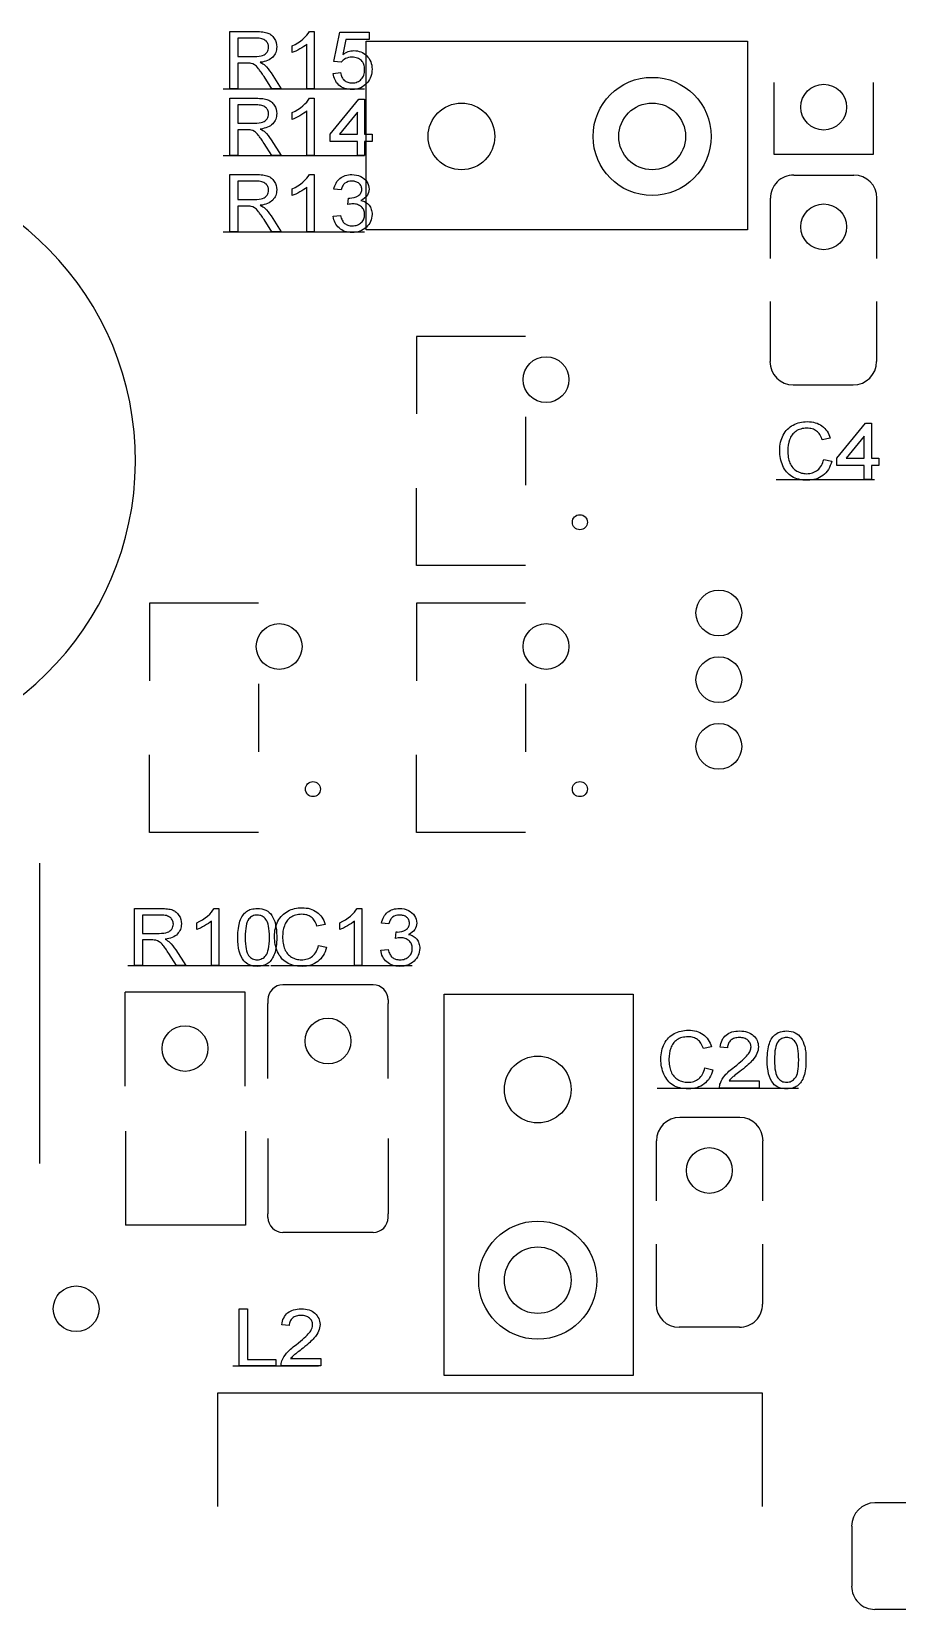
# Model space of a CAD drawing. Header units: millimetres. Extents: x -30 to 30, y -30 to 30.
# Drawn here: x -16.9 to -5.37, y -7.82 to 13.21 of the extents above; entities that cross this region are included whole.
import ezdxf

# ---------------------------------------------------------------- set-up
doc = ezdxf.new("R2010")
doc.units = ezdxf.units.MM
doc.linetypes.add('CENTERX2', pattern=[20.32, 12.7, -2.54, 2.54, -2.54])

msp = doc.modelspace()

# ---------------------------------------------------------------- linework, layer by layer
at = {"color": 7, "linetype": 'Continuous'}
for p, q in [((-12.446, 10.566), (-12.446, 13.081)), ((-12.446, 13.081), (-7.366, 13.081)), ((-7.366, 13.081), (-7.366, 10.566)), ((-7.011, 11.569), (-7.011, 12.528)), ((-5.689, 12.528), (-5.689, 11.569)), ((-5.689, 11.569), (-7.011, 11.569)), ((-6.75, 11.296), (-5.95, 11.296)), ((-7.06, 10.186), (-7.06, 10.986)), ((-5.64, 10.186), (-5.64, 10.986)), ((-7.366, 10.566), (-12.446, 10.566)), ((-7.065, 9.61), (-7.065, 8.81)), ((-5.646, 9.61), (-5.646, 8.81)), ((-10.323, 9.146), (-11.775, 9.146)), ((-11.775, 9.146), (-11.775, 8.115)), ((-6.756, 8.501), (-5.956, 8.501)), ((-10.323, 8.075), (-10.323, 7.165)), ((-11.775, 6.094), (-11.775, 7.125)), ((-10.323, 6.094), (-11.775, 6.094)), ((-13.879, 5.59), (-15.331, 5.59)), ((-15.331, 5.59), (-15.331, 4.559)), ((-10.323, 5.59), (-11.775, 5.59)), ((-11.775, 5.59), (-11.775, 4.559)), ((-13.879, 4.519), (-13.879, 3.609)), ((-10.323, 4.519), (-10.323, 3.609)), ((-15.331, 2.538), (-15.331, 3.569)), ((-11.775, 2.538), (-11.775, 3.569)), ((-13.879, 2.538), (-15.331, 2.538)), ((-10.323, 2.538), (-11.775, 2.538)), ((-16.8, 2.127), (-16.8, -1.873)), ((-12.354, 0.507), (-13.554, 0.507)), ((-14.059, 0.407), (-15.659, 0.407)), ((-15.659, -0.843), (-15.659, 0.407)), ((-14.059, -0.843), (-14.059, 0.407)), ((-13.754, 0.307), (-13.754, 0.257)), ((-13.754, -0.743), (-13.754, 0.257)), ((-12.154, 0.307), (-12.154, 0.257)), ((-12.154, -0.743), (-12.154, 0.257)), ((-11.405, -4.699), (-11.405, 0.381)), ((-11.405, 0.381), (-8.89, 0.381)), ((-8.89, 0.381), (-8.89, -4.699)), ((-15.654, -1.444), (-15.654, -2.694)), ((-14.054, -1.444), (-14.054, -2.694)), ((-7.468, -1.262), (-8.268, -1.262)), ((-13.754, -1.543), (-13.754, -2.543)), ((-12.154, -1.543), (-12.154, -2.543)), ((-8.578, -2.371), (-8.578, -1.571)), ((-7.159, -2.371), (-7.159, -1.571)), ((-14.054, -2.694), (-15.654, -2.694)), ((-13.754, -2.593), (-13.754, -2.543)), ((-12.154, -2.593), (-12.154, -2.543)), ((-12.354, -2.793), (-13.554, -2.793)), ((-8.584, -2.947), (-8.584, -3.747)), ((-7.164, -2.947), (-7.164, -3.747)), ((-7.474, -4.057), (-8.274, -4.057)), ((-8.89, -4.699), (-11.405, -4.699)), ((-14.421, -6.443), (-14.421, -4.929)), ((-14.421, -4.929), (-7.169, -4.929)), ((-7.169, -4.929), (-7.169, -6.443)), ((-4.868, -6.397), (-5.668, -6.397)), ((-5.977, -6.706), (-5.977, -7.506)), ((-4.868, -7.816), (-5.668, -7.816))]:
    msp.add_line(p, q, dxfattribs=at)
at = {"color": 7, "linetype": 'CENTERX2'}
for p, q in [((-14.351, 12.446), (-12.47, 12.446)), ((-14.351, 11.557), (-12.47, 11.557)), ((-14.351, 10.541), (-12.47, 10.541)), ((-6.985, 7.239), (-5.675, 7.239)), ((-15.621, 0.762), (-13.74, 0.762)), ((-13.716, 0.762), (-11.835, 0.762)), ((-8.569, -0.87), (-6.688, -0.87)), ((-14.224, -4.572), (-13.081, -4.572))]:
    msp.add_line(p, q, dxfattribs=at)
at = {"color": 7, "linetype": 'Continuous', "flags": 128}
for points in [[(-14.263, 12.446), (-14.263, 13.208), (-14.263, 13.208), (-13.914, 13.208), (-13.914, 13.208), (-13.889, 13.208), (-13.865, 13.207), (-13.843, 13.205), (-13.823, 13.203), (-13.804, 13.2), (-13.787, 13.197), (-13.771, 13.192), (-13.756, 13.188), (-13.743, 13.182), (-13.731, 13.176), (-13.719, 13.168), (-13.708, 13.16), (-13.697, 13.15), (-13.688, 13.14), (-13.679, 13.128), (-13.67, 13.116), (-13.656, 13.09), (-13.646, 13.062), (-13.64, 13.033), (-13.638, 13.003), (-13.638, 13.003), (-13.639, 12.983), (-13.641, 12.964), (-13.645, 12.946), (-13.651, 12.929), (-13.659, 12.912), (-13.668, 12.897), (-13.679, 12.882), (-13.691, 12.868), (-13.705, 12.854), (-13.722, 12.843), (-13.74, 12.832), (-13.759, 12.823), (-13.781, 12.814), (-13.804, 12.808), (-13.829, 12.802), (-13.856, 12.798), (-13.856, 12.798), (-13.838, 12.788), (-13.821, 12.778), (-13.807, 12.768), (-13.796, 12.759), (-13.796, 12.759), (-13.774, 12.737), (-13.752, 12.712), (-13.732, 12.685), (-13.711, 12.656), (-13.711, 12.656), (-13.578, 12.446), (-13.578, 12.446), (-13.703, 12.446), (-13.703, 12.446), (-13.806, 12.607), (-13.806, 12.607), (-13.817, 12.624), (-13.828, 12.64), (-13.838, 12.655), (-13.847, 12.668), (-13.856, 12.681), (-13.865, 12.693), (-13.873, 12.704), (-13.88, 12.713), (-13.895, 12.73), (-13.908, 12.745), (-13.921, 12.756), (-13.932, 12.765), (-13.956, 12.777), (-13.979, 12.784), (-13.979, 12.784), (-13.99, 12.786), (-14.002, 12.787), (-14.018, 12.788), (-14.037, 12.788), (-14.037, 12.788), (-14.156, 12.788), (-14.156, 12.788), (-14.156, 12.446), (-14.156, 12.446), (-14.263, 12.446)], [(-14.156, 12.876), (-13.935, 12.876), (-13.935, 12.876), (-13.902, 12.877), (-13.872, 12.879), (-13.847, 12.884), (-13.825, 12.89), (-13.807, 12.898), (-13.791, 12.908), (-13.777, 12.92), (-13.766, 12.934), (-13.757, 12.95), (-13.75, 12.966), (-13.747, 12.983), (-13.745, 13), (-13.745, 13), (-13.746, 13.013), (-13.748, 13.025), (-13.751, 13.037), (-13.755, 13.048), (-13.761, 13.058), (-13.768, 13.068), (-13.776, 13.078), (-13.785, 13.086), (-13.796, 13.094), (-13.808, 13.101), (-13.821, 13.107), (-13.836, 13.112), (-13.852, 13.115), (-13.87, 13.118), (-13.889, 13.12), (-13.91, 13.12), (-13.91, 13.12), (-14.156, 13.12), (-14.156, 13.12), (-14.156, 12.876)], [(-13.14, 12.446), (-13.237, 12.446), (-13.237, 12.446), (-13.237, 13.04), (-13.237, 13.04), (-13.256, 13.024), (-13.278, 13.008), (-13.302, 12.992), (-13.33, 12.976), (-13.358, 12.961), (-13.384, 12.947), (-13.409, 12.936), (-13.433, 12.927), (-13.433, 12.927), (-13.433, 13.017), (-13.433, 13.017), (-13.393, 13.037), (-13.356, 13.058), (-13.321, 13.081), (-13.289, 13.107), (-13.261, 13.133), (-13.237, 13.158), (-13.217, 13.183), (-13.203, 13.208), (-13.203, 13.208), (-13.14, 13.208), (-13.14, 13.208), (-13.14, 12.446)], [(-12.886, 12.651), (-12.788, 12.661), (-12.788, 12.661), (-12.785, 12.644), (-12.78, 12.629), (-12.775, 12.615), (-12.769, 12.601), (-12.763, 12.589), (-12.755, 12.578), (-12.747, 12.568), (-12.737, 12.558), (-12.727, 12.55), (-12.716, 12.544), (-12.704, 12.538), (-12.692, 12.533), (-12.679, 12.529), (-12.665, 12.526), (-12.65, 12.525), (-12.634, 12.524), (-12.634, 12.524), (-12.615, 12.525), (-12.597, 12.527), (-12.58, 12.531), (-12.564, 12.536), (-12.549, 12.543), (-12.536, 12.551), (-12.523, 12.561), (-12.511, 12.573), (-12.5, 12.585), (-12.491, 12.599), (-12.483, 12.614), (-12.477, 12.629), (-12.472, 12.646), (-12.468, 12.663), (-12.466, 12.682), (-12.466, 12.702), (-12.466, 12.702), (-12.466, 12.72), (-12.468, 12.738), (-12.472, 12.754), (-12.476, 12.77), (-12.482, 12.784), (-12.49, 12.798), (-12.499, 12.81), (-12.509, 12.822), (-12.52, 12.832), (-12.533, 12.841), (-12.546, 12.849), (-12.561, 12.855), (-12.578, 12.86), (-12.595, 12.863), (-12.614, 12.865), (-12.634, 12.866), (-12.634, 12.866), (-12.659, 12.865), (-12.682, 12.861), (-12.703, 12.855), (-12.721, 12.847), (-12.738, 12.837), (-12.753, 12.825), (-12.767, 12.812), (-12.778, 12.798), (-12.778, 12.798), (-12.876, 12.807), (-12.876, 12.807), (-12.798, 13.198), (-12.798, 13.198), (-12.407, 13.198), (-12.407, 13.198), (-12.407, 13.101), (-12.407, 13.101), (-12.718, 13.101), (-12.718, 13.101), (-12.758, 12.903), (-12.758, 12.903), (-12.74, 12.915), (-12.722, 12.925), (-12.704, 12.934), (-12.686, 12.941), (-12.667, 12.947), (-12.649, 12.951), (-12.63, 12.953), (-12.61, 12.954), (-12.61, 12.954), (-12.585, 12.953), (-12.561, 12.95), (-12.538, 12.944), (-12.516, 12.937), (-12.495, 12.927), (-12.475, 12.915), (-12.456, 12.901), (-12.438, 12.885), (-12.422, 12.867), (-12.407, 12.848), (-12.395, 12.828), (-12.385, 12.806), (-12.378, 12.783), (-12.372, 12.759), (-12.369, 12.734), (-12.368, 12.707), (-12.368, 12.707), (-12.369, 12.682), (-12.372, 12.657), (-12.377, 12.634), (-12.383, 12.611), (-12.392, 12.589), (-12.403, 12.568), (-12.415, 12.548), (-12.43, 12.529), (-12.43, 12.529), (-12.449, 12.507), (-12.471, 12.488), (-12.494, 12.472), (-12.519, 12.459), (-12.545, 12.449), (-12.573, 12.442), (-12.603, 12.438), (-12.635, 12.436), (-12.635, 12.436), (-12.661, 12.437), (-12.685, 12.44), (-12.709, 12.444), (-12.731, 12.451), (-12.753, 12.459), (-12.773, 12.469), (-12.791, 12.481), (-12.809, 12.495), (-12.825, 12.51), (-12.839, 12.527), (-12.851, 12.545), (-12.861, 12.564), (-12.87, 12.584), (-12.877, 12.605), (-12.882, 12.627), (-12.886, 12.651)], [(-14.263, 11.557), (-14.263, 12.319), (-14.263, 12.319), (-13.914, 12.319), (-13.914, 12.319), (-13.889, 12.319), (-13.865, 12.318), (-13.843, 12.316), (-13.823, 12.314), (-13.804, 12.311), (-13.787, 12.308), (-13.771, 12.303), (-13.756, 12.299), (-13.743, 12.293), (-13.731, 12.287), (-13.719, 12.279), (-13.708, 12.271), (-13.697, 12.261), (-13.688, 12.251), (-13.679, 12.239), (-13.67, 12.227), (-13.656, 12.201), (-13.646, 12.173), (-13.64, 12.144), (-13.638, 12.114), (-13.638, 12.114), (-13.639, 12.094), (-13.641, 12.075), (-13.645, 12.057), (-13.651, 12.04), (-13.659, 12.023), (-13.668, 12.008), (-13.679, 11.993), (-13.691, 11.979), (-13.705, 11.965), (-13.722, 11.954), (-13.74, 11.943), (-13.759, 11.934), (-13.781, 11.925), (-13.804, 11.919), (-13.829, 11.913), (-13.856, 11.909), (-13.856, 11.909), (-13.838, 11.899), (-13.821, 11.889), (-13.807, 11.879), (-13.796, 11.87), (-13.796, 11.87), (-13.774, 11.848), (-13.752, 11.823), (-13.732, 11.796), (-13.711, 11.767), (-13.711, 11.767), (-13.578, 11.557), (-13.578, 11.557), (-13.703, 11.557), (-13.703, 11.557), (-13.806, 11.718), (-13.806, 11.718), (-13.817, 11.735), (-13.828, 11.751), (-13.838, 11.766), (-13.847, 11.779), (-13.856, 11.792), (-13.865, 11.804), (-13.873, 11.815), (-13.88, 11.824), (-13.895, 11.841), (-13.908, 11.856), (-13.921, 11.867), (-13.932, 11.876), (-13.956, 11.888), (-13.979, 11.895), (-13.979, 11.895), (-13.99, 11.897), (-14.002, 11.898), (-14.018, 11.899), (-14.037, 11.899), (-14.037, 11.899), (-14.156, 11.899), (-14.156, 11.899), (-14.156, 11.557), (-14.156, 11.557), (-14.263, 11.557)], [(-14.156, 11.987), (-13.935, 11.987), (-13.935, 11.987), (-13.902, 11.988), (-13.872, 11.99), (-13.847, 11.995), (-13.825, 12.001), (-13.807, 12.009), (-13.791, 12.019), (-13.777, 12.031), (-13.766, 12.045), (-13.757, 12.061), (-13.75, 12.077), (-13.747, 12.094), (-13.745, 12.111), (-13.745, 12.111), (-13.746, 12.124), (-13.748, 12.136), (-13.751, 12.148), (-13.755, 12.159), (-13.761, 12.169), (-13.768, 12.179), (-13.776, 12.189), (-13.785, 12.197), (-13.796, 12.205), (-13.808, 12.212), (-13.821, 12.218), (-13.836, 12.223), (-13.852, 12.226), (-13.87, 12.229), (-13.889, 12.231), (-13.91, 12.231), (-13.91, 12.231), (-14.156, 12.231), (-14.156, 12.231), (-14.156, 11.987)], [(-13.14, 11.557), (-13.237, 11.557), (-13.237, 11.557), (-13.237, 12.151), (-13.237, 12.151), (-13.256, 12.135), (-13.278, 12.119), (-13.302, 12.103), (-13.33, 12.087), (-13.358, 12.072), (-13.384, 12.058), (-13.409, 12.047), (-13.433, 12.038), (-13.433, 12.038), (-13.433, 12.128), (-13.433, 12.128), (-13.393, 12.148), (-13.356, 12.169), (-13.321, 12.192), (-13.289, 12.218), (-13.261, 12.244), (-13.237, 12.269), (-13.217, 12.294), (-13.203, 12.319), (-13.203, 12.319), (-13.14, 12.319), (-13.14, 12.319), (-13.14, 11.557)], [(-12.563, 11.557), (-12.563, 11.743), (-12.563, 11.743), (-12.925, 11.743), (-12.925, 11.743), (-12.925, 11.84), (-12.925, 11.84), (-12.544, 12.309), (-12.544, 12.309), (-12.466, 12.309), (-12.466, 12.309), (-12.466, 11.84), (-12.466, 11.84), (-12.368, 11.84), (-12.368, 11.84), (-12.368, 11.743), (-12.368, 11.743), (-12.466, 11.743), (-12.466, 11.743), (-12.466, 11.557), (-12.466, 11.557), (-12.563, 11.557)], [(-12.563, 11.84), (-12.563, 12.133), (-12.563, 12.133), (-12.801, 11.84), (-12.801, 11.84), (-12.563, 11.84)], [(-14.263, 10.541), (-14.263, 11.303), (-14.263, 11.303), (-13.914, 11.303), (-13.914, 11.303), (-13.889, 11.303), (-13.865, 11.302), (-13.843, 11.3), (-13.823, 11.298), (-13.804, 11.295), (-13.787, 11.292), (-13.771, 11.287), (-13.756, 11.283), (-13.743, 11.277), (-13.731, 11.271), (-13.719, 11.263), (-13.708, 11.255), (-13.697, 11.245), (-13.688, 11.235), (-13.679, 11.223), (-13.67, 11.211), (-13.656, 11.185), (-13.646, 11.157), (-13.64, 11.128), (-13.638, 11.098), (-13.638, 11.098), (-13.639, 11.078), (-13.641, 11.059), (-13.645, 11.041), (-13.651, 11.024), (-13.659, 11.007), (-13.668, 10.992), (-13.679, 10.977), (-13.691, 10.963), (-13.705, 10.949), (-13.722, 10.938), (-13.74, 10.927), (-13.759, 10.918), (-13.781, 10.909), (-13.804, 10.903), (-13.829, 10.897), (-13.856, 10.893), (-13.856, 10.893), (-13.838, 10.883), (-13.821, 10.873), (-13.807, 10.863), (-13.796, 10.854), (-13.796, 10.854), (-13.774, 10.832), (-13.752, 10.807), (-13.732, 10.78), (-13.711, 10.751), (-13.711, 10.751), (-13.578, 10.541), (-13.578, 10.541), (-13.703, 10.541), (-13.703, 10.541), (-13.806, 10.702), (-13.806, 10.702), (-13.817, 10.719), (-13.828, 10.735), (-13.838, 10.75), (-13.847, 10.763), (-13.856, 10.776), (-13.865, 10.788), (-13.873, 10.799), (-13.88, 10.808), (-13.895, 10.825), (-13.908, 10.84), (-13.921, 10.851), (-13.932, 10.86), (-13.956, 10.872), (-13.979, 10.879), (-13.979, 10.879), (-13.99, 10.881), (-14.002, 10.882), (-14.018, 10.883), (-14.037, 10.883), (-14.037, 10.883), (-14.156, 10.883), (-14.156, 10.883), (-14.156, 10.541), (-14.156, 10.541), (-14.263, 10.541)], [(-14.156, 10.971), (-13.935, 10.971), (-13.935, 10.971), (-13.902, 10.972), (-13.872, 10.974), (-13.847, 10.979), (-13.825, 10.985), (-13.807, 10.993), (-13.791, 11.003), (-13.777, 11.015), (-13.766, 11.029), (-13.757, 11.045), (-13.75, 11.061), (-13.747, 11.078), (-13.745, 11.095), (-13.745, 11.095), (-13.746, 11.108), (-13.748, 11.12), (-13.751, 11.132), (-13.755, 11.143), (-13.761, 11.153), (-13.768, 11.163), (-13.776, 11.173), (-13.785, 11.181), (-13.796, 11.189), (-13.808, 11.196), (-13.821, 11.202), (-13.836, 11.207), (-13.852, 11.21), (-13.87, 11.213), (-13.889, 11.215), (-13.91, 11.215), (-13.91, 11.215), (-14.156, 11.215), (-14.156, 11.215), (-14.156, 10.971)], [(-13.14, 10.541), (-13.237, 10.541), (-13.237, 10.541), (-13.237, 11.135), (-13.237, 11.135), (-13.256, 11.119), (-13.278, 11.103), (-13.302, 11.087), (-13.33, 11.071), (-13.358, 11.056), (-13.384, 11.042), (-13.409, 11.031), (-13.433, 11.022), (-13.433, 11.022), (-13.433, 11.112), (-13.433, 11.112), (-13.393, 11.132), (-13.356, 11.153), (-13.321, 11.176), (-13.289, 11.202), (-13.261, 11.228), (-13.237, 11.253), (-13.217, 11.278), (-13.203, 11.303), (-13.203, 11.303), (-13.14, 11.303), (-13.14, 11.303), (-13.14, 10.541)], [(-12.886, 10.746), (-12.788, 10.756), (-12.788, 10.756), (-12.783, 10.738), (-12.778, 10.722), (-12.772, 10.707), (-12.766, 10.693), (-12.758, 10.681), (-12.751, 10.67), (-12.742, 10.66), (-12.733, 10.651), (-12.723, 10.644), (-12.712, 10.637), (-12.7, 10.632), (-12.688, 10.627), (-12.675, 10.624), (-12.661, 10.621), (-12.646, 10.62), (-12.631, 10.619), (-12.631, 10.619), (-12.613, 10.62), (-12.595, 10.622), (-12.579, 10.625), (-12.564, 10.63), (-12.549, 10.636), (-12.536, 10.644), (-12.523, 10.653), (-12.511, 10.663), (-12.5, 10.674), (-12.491, 10.686), (-12.483, 10.699), (-12.477, 10.712), (-12.472, 10.726), (-12.468, 10.74), (-12.466, 10.755), (-12.466, 10.771), (-12.466, 10.771), (-12.466, 10.786), (-12.468, 10.8), (-12.472, 10.814), (-12.477, 10.827), (-12.483, 10.84), (-12.491, 10.851), (-12.5, 10.862), (-12.51, 10.873), (-12.521, 10.882), (-12.534, 10.89), (-12.547, 10.897), (-12.56, 10.903), (-12.575, 10.907), (-12.59, 10.91), (-12.606, 10.912), (-12.623, 10.913), (-12.623, 10.913), (-12.637, 10.912), (-12.654, 10.91), (-12.672, 10.907), (-12.692, 10.902), (-12.692, 10.902), (-12.681, 10.99), (-12.681, 10.99), (-12.672, 10.99), (-12.665, 10.989), (-12.665, 10.989), (-12.635, 10.991), (-12.607, 10.996), (-12.58, 11.005), (-12.554, 11.018), (-12.542, 11.026), (-12.532, 11.034), (-12.524, 11.044), (-12.517, 11.054), (-12.512, 11.066), (-12.508, 11.078), (-12.505, 11.092), (-12.505, 11.106), (-12.505, 11.106), (-12.505, 11.118), (-12.507, 11.129), (-12.51, 11.139), (-12.514, 11.149), (-12.519, 11.159), (-12.525, 11.168), (-12.532, 11.176), (-12.541, 11.184), (-12.55, 11.191), (-12.56, 11.198), (-12.571, 11.203), (-12.582, 11.207), (-12.595, 11.211), (-12.607, 11.213), (-12.621, 11.215), (-12.635, 11.215), (-12.635, 11.215), (-12.662, 11.213), (-12.687, 11.208), (-12.709, 11.199), (-12.729, 11.186), (-12.738, 11.178), (-12.747, 11.169), (-12.754, 11.16), (-12.761, 11.149), (-12.766, 11.138), (-12.771, 11.125), (-12.775, 11.112), (-12.778, 11.098), (-12.778, 11.098), (-12.876, 11.108), (-12.876, 11.108), (-12.871, 11.13), (-12.864, 11.152), (-12.856, 11.172), (-12.847, 11.19), (-12.836, 11.208), (-12.824, 11.224), (-12.81, 11.238), (-12.795, 11.252), (-12.779, 11.264), (-12.762, 11.274), (-12.743, 11.283), (-12.724, 11.29), (-12.704, 11.296), (-12.683, 11.3), (-12.661, 11.302), (-12.638, 11.303), (-12.638, 11.303), (-12.606, 11.301), (-12.576, 11.296), (-12.547, 11.288), (-12.519, 11.277), (-12.493, 11.263), (-12.471, 11.246), (-12.452, 11.227), (-12.436, 11.205), (-12.423, 11.182), (-12.414, 11.159), (-12.409, 11.134), (-12.407, 11.109), (-12.407, 11.109), (-12.409, 11.086), (-12.414, 11.063), (-12.422, 11.042), (-12.434, 11.021), (-12.45, 11.002), (-12.468, 10.986), (-12.49, 10.971), (-12.516, 10.958), (-12.516, 10.958), (-12.499, 10.954), (-12.483, 10.948), (-12.468, 10.942), (-12.453, 10.934), (-12.44, 10.926), (-12.428, 10.916), (-12.417, 10.905), (-12.407, 10.893), (-12.398, 10.881), (-12.39, 10.867), (-12.383, 10.853), (-12.378, 10.838), (-12.373, 10.822), (-12.37, 10.806), (-12.368, 10.788), (-12.368, 10.77), (-12.368, 10.77), (-12.369, 10.746), (-12.373, 10.722), (-12.379, 10.7), (-12.387, 10.678), (-12.397, 10.657), (-12.41, 10.637), (-12.426, 10.619), (-12.443, 10.601), (-12.463, 10.585), (-12.484, 10.57), (-12.506, 10.558), (-12.529, 10.549), (-12.553, 10.541), (-12.579, 10.536), (-12.606, 10.532), (-12.634, 10.531), (-12.634, 10.531), (-12.66, 10.532), (-12.684, 10.535), (-12.707, 10.54), (-12.729, 10.546), (-12.751, 10.555), (-12.771, 10.565), (-12.789, 10.577), (-12.807, 10.591), (-12.823, 10.607), (-12.838, 10.623), (-12.85, 10.641), (-12.861, 10.66), (-12.87, 10.68), (-12.877, 10.701), (-12.882, 10.723), (-12.886, 10.746)], [(-6.35, 7.508), (-6.243, 7.483), (-6.243, 7.483), (-6.252, 7.453), (-6.262, 7.425), (-6.274, 7.398), (-6.288, 7.374), (-6.304, 7.351), (-6.321, 7.33), (-6.34, 7.311), (-6.36, 7.294), (-6.382, 7.279), (-6.405, 7.266), (-6.429, 7.255), (-6.454, 7.245), (-6.481, 7.238), (-6.508, 7.233), (-6.537, 7.23), (-6.567, 7.229), (-6.567, 7.229), (-6.598, 7.23), (-6.628, 7.232), (-6.656, 7.236), (-6.682, 7.242), (-6.707, 7.249), (-6.731, 7.257), (-6.753, 7.267), (-6.774, 7.279), (-6.793, 7.292), (-6.811, 7.307), (-6.828, 7.323), (-6.844, 7.34), (-6.858, 7.359), (-6.872, 7.379), (-6.884, 7.4), (-6.895, 7.423), (-6.905, 7.447), (-6.913, 7.471), (-6.92, 7.496), (-6.926, 7.521), (-6.93, 7.546), (-6.934, 7.572), (-6.936, 7.599), (-6.936, 7.626), (-6.936, 7.626), (-6.935, 7.655), (-6.933, 7.683), (-6.93, 7.71), (-6.925, 7.736), (-6.918, 7.762), (-6.91, 7.786), (-6.901, 7.809), (-6.89, 7.832), (-6.878, 7.853), (-6.864, 7.873), (-6.849, 7.892), (-6.834, 7.909), (-6.816, 7.925), (-6.798, 7.94), (-6.778, 7.953), (-6.758, 7.965), (-6.736, 7.976), (-6.714, 7.985), (-6.691, 7.993), (-6.668, 7.999), (-6.644, 8.004), (-6.62, 8.008), (-6.595, 8.01), (-6.569, 8.011), (-6.569, 8.011), (-6.541, 8.01), (-6.513, 8.007), (-6.487, 8.003), (-6.462, 7.996), (-6.438, 7.988), (-6.415, 7.978), (-6.393, 7.966), (-6.373, 7.953), (-6.354, 7.937), (-6.336, 7.921), (-6.32, 7.903), (-6.305, 7.883), (-6.292, 7.862), (-6.281, 7.839), (-6.271, 7.815), (-6.262, 7.789), (-6.262, 7.789), (-6.37, 7.766), (-6.37, 7.766), (-6.377, 7.786), (-6.384, 7.804), (-6.393, 7.821), (-6.402, 7.837), (-6.412, 7.851), (-6.423, 7.864), (-6.434, 7.875), (-6.447, 7.885), (-6.46, 7.894), (-6.474, 7.902), (-6.488, 7.908), (-6.504, 7.914), (-6.52, 7.918), (-6.537, 7.921), (-6.555, 7.922), (-6.574, 7.923), (-6.574, 7.923), (-6.596, 7.922), (-6.616, 7.92), (-6.636, 7.917), (-6.655, 7.912), (-6.673, 7.907), (-6.69, 7.9), (-6.706, 7.891), (-6.722, 7.881), (-6.736, 7.871), (-6.749, 7.859), (-6.761, 7.846), (-6.772, 7.833), (-6.782, 7.819), (-6.791, 7.803), (-6.798, 7.787), (-6.805, 7.77), (-6.815, 7.735), (-6.823, 7.699), (-6.827, 7.663), (-6.829, 7.626), (-6.829, 7.626), (-6.828, 7.603), (-6.827, 7.58), (-6.825, 7.558), (-6.822, 7.537), (-6.817, 7.516), (-6.813, 7.496), (-6.807, 7.477), (-6.8, 7.459), (-6.792, 7.442), (-6.783, 7.426), (-6.774, 7.411), (-6.763, 7.397), (-6.751, 7.384), (-6.738, 7.372), (-6.725, 7.362), (-6.71, 7.352), (-6.694, 7.344), (-6.679, 7.337), (-6.663, 7.331), (-6.646, 7.326), (-6.63, 7.322), (-6.613, 7.319), (-6.595, 7.318), (-6.578, 7.317), (-6.578, 7.317), (-6.557, 7.318), (-6.536, 7.32), (-6.517, 7.324), (-6.498, 7.329), (-6.48, 7.336), (-6.463, 7.344), (-6.447, 7.354), (-6.431, 7.365), (-6.417, 7.378), (-6.404, 7.392), (-6.392, 7.408), (-6.381, 7.425), (-6.371, 7.444), (-6.363, 7.464), (-6.356, 7.485), (-6.35, 7.508)], [(-5.813, 7.239), (-5.813, 7.425), (-5.813, 7.425), (-6.174, 7.425), (-6.174, 7.425), (-6.174, 7.522), (-6.174, 7.522), (-5.793, 7.991), (-5.793, 7.991), (-5.715, 7.991), (-5.715, 7.991), (-5.715, 7.522), (-5.715, 7.522), (-5.617, 7.522), (-5.617, 7.522), (-5.617, 7.425), (-5.617, 7.425), (-5.715, 7.425), (-5.715, 7.425), (-5.715, 7.239), (-5.715, 7.239), (-5.813, 7.239)], [(-5.813, 7.522), (-5.813, 7.815), (-5.813, 7.815), (-6.05, 7.522), (-6.05, 7.522), (-5.813, 7.522)], [(-15.533, 0.762), (-15.533, 1.524), (-15.533, 1.524), (-15.184, 1.524), (-15.184, 1.524), (-15.159, 1.524), (-15.135, 1.523), (-15.113, 1.521), (-15.093, 1.519), (-15.074, 1.516), (-15.057, 1.513), (-15.041, 1.508), (-15.026, 1.504), (-15.013, 1.498), (-15.001, 1.492), (-14.989, 1.484), (-14.978, 1.476), (-14.967, 1.466), (-14.958, 1.456), (-14.949, 1.444), (-14.94, 1.432), (-14.926, 1.406), (-14.916, 1.378), (-14.91, 1.349), (-14.908, 1.319), (-14.908, 1.319), (-14.909, 1.299), (-14.911, 1.28), (-14.915, 1.262), (-14.921, 1.245), (-14.929, 1.228), (-14.938, 1.213), (-14.949, 1.198), (-14.961, 1.184), (-14.975, 1.17), (-14.992, 1.159), (-15.01, 1.148), (-15.029, 1.139), (-15.051, 1.13), (-15.074, 1.124), (-15.099, 1.118), (-15.126, 1.114), (-15.126, 1.114), (-15.108, 1.104), (-15.091, 1.094), (-15.077, 1.084), (-15.066, 1.075), (-15.066, 1.075), (-15.044, 1.053), (-15.022, 1.028), (-15.002, 1.001), (-14.981, 0.972), (-14.981, 0.972), (-14.848, 0.762), (-14.848, 0.762), (-14.973, 0.762), (-14.973, 0.762), (-15.076, 0.923), (-15.076, 0.923), (-15.087, 0.94), (-15.098, 0.956), (-15.108, 0.971), (-15.117, 0.984), (-15.126, 0.997), (-15.135, 1.009), (-15.143, 1.02), (-15.15, 1.029), (-15.165, 1.046), (-15.178, 1.061), (-15.191, 1.072), (-15.202, 1.081), (-15.226, 1.093), (-15.249, 1.1), (-15.249, 1.1), (-15.26, 1.102), (-15.272, 1.103), (-15.288, 1.104), (-15.307, 1.104), (-15.307, 1.104), (-15.426, 1.104), (-15.426, 1.104), (-15.426, 0.762), (-15.426, 0.762), (-15.533, 0.762)], [(-14.41, 0.762), (-14.507, 0.762), (-14.507, 0.762), (-14.507, 1.356), (-14.507, 1.356), (-14.526, 1.34), (-14.548, 1.324), (-14.572, 1.308), (-14.6, 1.292), (-14.628, 1.277), (-14.654, 1.263), (-14.679, 1.252), (-14.703, 1.243), (-14.703, 1.243), (-14.703, 1.333), (-14.703, 1.333), (-14.663, 1.353), (-14.626, 1.374), (-14.591, 1.397), (-14.559, 1.423), (-14.531, 1.449), (-14.507, 1.474), (-14.487, 1.499), (-14.473, 1.524), (-14.473, 1.524), (-14.41, 1.524), (-14.41, 1.524), (-14.41, 0.762)], [(-14.156, 1.138), (-14.155, 1.17), (-14.154, 1.202), (-14.151, 1.231), (-14.148, 1.259), (-14.144, 1.286), (-14.139, 1.311), (-14.133, 1.334), (-14.127, 1.356), (-14.119, 1.376), (-14.11, 1.395), (-14.101, 1.413), (-14.091, 1.43), (-14.079, 1.445), (-14.067, 1.459), (-14.054, 1.471), (-14.041, 1.482), (-14.026, 1.492), (-14.01, 1.5), (-13.994, 1.508), (-13.976, 1.513), (-13.958, 1.518), (-13.938, 1.521), (-13.918, 1.523), (-13.897, 1.524), (-13.897, 1.524), (-13.866, 1.522), (-13.836, 1.518), (-13.808, 1.51), (-13.782, 1.5), (-13.758, 1.486), (-13.737, 1.47), (-13.718, 1.451), (-13.703, 1.429), (-13.689, 1.405), (-13.676, 1.378), (-13.665, 1.348), (-13.656, 1.317), (-13.652, 1.299), (-13.648, 1.281), (-13.645, 1.26), (-13.642, 1.239), (-13.64, 1.216), (-13.639, 1.191), (-13.638, 1.165), (-13.638, 1.138), (-13.638, 1.138), (-13.638, 1.105), (-13.64, 1.074), (-13.642, 1.045), (-13.645, 1.017), (-13.649, 0.991), (-13.654, 0.966), (-13.66, 0.943), (-13.667, 0.921), (-13.674, 0.9), (-13.683, 0.881), (-13.692, 0.864), (-13.702, 0.847), (-13.714, 0.832), (-13.726, 0.818), (-13.739, 0.806), (-13.752, 0.794), (-13.767, 0.784), (-13.783, 0.776), (-13.799, 0.769), (-13.817, 0.763), (-13.836, 0.758), (-13.855, 0.755), (-13.875, 0.753), (-13.897, 0.752), (-13.897, 0.752), (-13.925, 0.753), (-13.951, 0.757), (-13.976, 0.763), (-13.999, 0.771), (-14.021, 0.781), (-14.041, 0.794), (-14.06, 0.808), (-14.077, 0.826), (-14.077, 0.826), (-14.095, 0.852), (-14.112, 0.882), (-14.125, 0.916), (-14.136, 0.953), (-14.145, 0.994), (-14.151, 1.038), (-14.154, 1.086), (-14.156, 1.138)], [(-13.081, 1.031), (-12.974, 1.006), (-12.974, 1.006), (-12.983, 0.976), (-12.993, 0.948), (-13.005, 0.921), (-13.019, 0.897), (-13.035, 0.874), (-13.052, 0.853), (-13.071, 0.834), (-13.091, 0.817), (-13.113, 0.802), (-13.136, 0.789), (-13.16, 0.778), (-13.185, 0.768), (-13.212, 0.761), (-13.239, 0.756), (-13.268, 0.753), (-13.298, 0.752), (-13.298, 0.752), (-13.329, 0.753), (-13.359, 0.755), (-13.387, 0.759), (-13.413, 0.765), (-13.438, 0.772), (-13.462, 0.78), (-13.484, 0.79), (-13.505, 0.802), (-13.524, 0.815), (-13.542, 0.83), (-13.559, 0.846), (-13.575, 0.863), (-13.589, 0.882), (-13.603, 0.902), (-13.615, 0.923), (-13.626, 0.946), (-13.636, 0.97), (-13.644, 0.994), (-13.651, 1.019), (-13.657, 1.044), (-13.661, 1.069), (-13.665, 1.095), (-13.667, 1.122), (-13.667, 1.149), (-13.667, 1.149), (-13.666, 1.178), (-13.664, 1.206), (-13.661, 1.233), (-13.656, 1.259), (-13.649, 1.285), (-13.641, 1.309), (-13.632, 1.332), (-13.621, 1.355), (-13.609, 1.376), (-13.595, 1.396), (-13.58, 1.415), (-13.565, 1.432), (-13.547, 1.448), (-13.529, 1.463), (-13.509, 1.476), (-13.489, 1.488), (-13.467, 1.499), (-13.445, 1.508), (-13.422, 1.516), (-13.399, 1.522), (-13.375, 1.527), (-13.351, 1.531), (-13.326, 1.533), (-13.3, 1.534), (-13.3, 1.534), (-13.272, 1.533), (-13.244, 1.53), (-13.218, 1.526), (-13.193, 1.519), (-13.169, 1.511), (-13.146, 1.501), (-13.124, 1.489), (-13.104, 1.476), (-13.085, 1.46), (-13.067, 1.444), (-13.051, 1.426), (-13.036, 1.406), (-13.023, 1.385), (-13.012, 1.362), (-13.002, 1.338), (-12.993, 1.312), (-12.993, 1.312), (-13.101, 1.289), (-13.101, 1.289), (-13.108, 1.309), (-13.115, 1.327), (-13.124, 1.344), (-13.133, 1.36), (-13.143, 1.374), (-13.154, 1.387), (-13.165, 1.398), (-13.178, 1.408), (-13.191, 1.417), (-13.205, 1.425), (-13.219, 1.431), (-13.235, 1.437), (-13.251, 1.441), (-13.268, 1.444), (-13.286, 1.445), (-13.305, 1.446), (-13.305, 1.446), (-13.327, 1.445), (-13.347, 1.443), (-13.367, 1.44), (-13.386, 1.435), (-13.404, 1.43), (-13.421, 1.423), (-13.437, 1.414), (-13.453, 1.404), (-13.467, 1.394), (-13.48, 1.382), (-13.492, 1.369), (-13.503, 1.356), (-13.513, 1.342), (-13.522, 1.326), (-13.529, 1.31), (-13.536, 1.293), (-13.546, 1.258), (-13.554, 1.222), (-13.558, 1.186), (-13.56, 1.149), (-13.56, 1.149), (-13.559, 1.126), (-13.558, 1.103), (-13.556, 1.081), (-13.553, 1.06), (-13.548, 1.039), (-13.544, 1.019), (-13.538, 1), (-13.531, 0.982), (-13.523, 0.965), (-13.514, 0.949), (-13.505, 0.934), (-13.494, 0.92), (-13.482, 0.907), (-13.469, 0.895), (-13.456, 0.885), (-13.441, 0.875), (-13.425, 0.867), (-13.41, 0.86), (-13.394, 0.854), (-13.377, 0.849), (-13.361, 0.845), (-13.344, 0.842), (-13.326, 0.841), (-13.309, 0.84), (-13.309, 0.84), (-13.288, 0.841), (-13.267, 0.843), (-13.248, 0.847), (-13.229, 0.852), (-13.211, 0.859), (-13.194, 0.867), (-13.178, 0.877), (-13.162, 0.888), (-13.148, 0.901), (-13.135, 0.915), (-13.123, 0.931), (-13.112, 0.948), (-13.102, 0.967), (-13.094, 0.987), (-13.087, 1.008), (-13.081, 1.031)], [(-12.505, 0.762), (-12.602, 0.762), (-12.602, 0.762), (-12.602, 1.356), (-12.602, 1.356), (-12.621, 1.34), (-12.643, 1.324), (-12.667, 1.308), (-12.695, 1.292), (-12.723, 1.277), (-12.749, 1.263), (-12.774, 1.252), (-12.798, 1.243), (-12.798, 1.243), (-12.798, 1.333), (-12.798, 1.333), (-12.758, 1.353), (-12.721, 1.374), (-12.686, 1.397), (-12.654, 1.423), (-12.626, 1.449), (-12.602, 1.474), (-12.582, 1.499), (-12.568, 1.524), (-12.568, 1.524), (-12.505, 1.524), (-12.505, 1.524), (-12.505, 0.762)], [(-12.251, 0.967), (-12.153, 0.977), (-12.153, 0.977), (-12.148, 0.959), (-12.143, 0.943), (-12.137, 0.928), (-12.131, 0.914), (-12.123, 0.902), (-12.116, 0.891), (-12.107, 0.881), (-12.098, 0.872), (-12.088, 0.865), (-12.077, 0.858), (-12.065, 0.853), (-12.053, 0.848), (-12.04, 0.845), (-12.026, 0.842), (-12.011, 0.841), (-11.996, 0.84), (-11.996, 0.84), (-11.978, 0.841), (-11.96, 0.843), (-11.944, 0.846), (-11.929, 0.851), (-11.914, 0.857), (-11.901, 0.865), (-11.888, 0.874), (-11.876, 0.884), (-11.865, 0.895), (-11.856, 0.907), (-11.848, 0.92), (-11.842, 0.933), (-11.837, 0.947), (-11.833, 0.961), (-11.831, 0.976), (-11.831, 0.992), (-11.831, 0.992), (-11.831, 1.007), (-11.833, 1.021), (-11.837, 1.035), (-11.842, 1.048), (-11.848, 1.061), (-11.856, 1.072), (-11.865, 1.083), (-11.875, 1.094), (-11.886, 1.103), (-11.899, 1.111), (-11.912, 1.118), (-11.925, 1.124), (-11.94, 1.128), (-11.955, 1.131), (-11.971, 1.133), (-11.988, 1.134), (-11.988, 1.134), (-12.002, 1.133), (-12.019, 1.131), (-12.037, 1.128), (-12.057, 1.123), (-12.057, 1.123), (-12.046, 1.211), (-12.046, 1.211), (-12.037, 1.211), (-12.03, 1.21), (-12.03, 1.21), (-12, 1.212), (-11.972, 1.217), (-11.945, 1.226), (-11.919, 1.239), (-11.907, 1.247), (-11.897, 1.255), (-11.889, 1.265), (-11.882, 1.275), (-11.877, 1.287), (-11.873, 1.299), (-11.87, 1.313), (-11.87, 1.327), (-11.87, 1.327), (-11.87, 1.339), (-11.872, 1.35), (-11.875, 1.36), (-11.879, 1.37), (-11.884, 1.38), (-11.89, 1.389), (-11.897, 1.397), (-11.906, 1.405), (-11.915, 1.412), (-11.925, 1.419), (-11.936, 1.424), (-11.947, 1.428), (-11.96, 1.432), (-11.972, 1.434), (-11.986, 1.436), (-12, 1.436), (-12, 1.436), (-12.027, 1.434), (-12.052, 1.429), (-12.074, 1.42), (-12.094, 1.407), (-12.103, 1.399), (-12.112, 1.39), (-12.119, 1.381), (-12.126, 1.37), (-12.131, 1.359), (-12.136, 1.346), (-12.14, 1.333), (-12.143, 1.319), (-12.143, 1.319), (-12.241, 1.329), (-12.241, 1.329), (-12.236, 1.351), (-12.229, 1.373), (-12.221, 1.393), (-12.212, 1.411), (-12.201, 1.429), (-12.189, 1.445), (-12.175, 1.459), (-12.16, 1.473), (-12.144, 1.485), (-12.127, 1.495), (-12.108, 1.504), (-12.089, 1.511), (-12.069, 1.517), (-12.048, 1.521), (-12.026, 1.523), (-12.003, 1.524), (-12.003, 1.524), (-11.971, 1.522), (-11.941, 1.517), (-11.912, 1.509), (-11.884, 1.498), (-11.858, 1.484), (-11.836, 1.467), (-11.817, 1.448), (-11.801, 1.426), (-11.788, 1.403), (-11.779, 1.38), (-11.774, 1.355), (-11.772, 1.33), (-11.772, 1.33), (-11.774, 1.307), (-11.779, 1.284), (-11.787, 1.263), (-11.799, 1.242), (-11.815, 1.223), (-11.833, 1.207), (-11.855, 1.192), (-11.881, 1.179), (-11.881, 1.179), (-11.864, 1.175), (-11.848, 1.169), (-11.833, 1.163), (-11.818, 1.155), (-11.805, 1.147), (-11.793, 1.137), (-11.782, 1.126), (-11.772, 1.114), (-11.763, 1.102), (-11.755, 1.088), (-11.748, 1.074), (-11.743, 1.059), (-11.738, 1.043), (-11.735, 1.027), (-11.733, 1.009), (-11.733, 0.991), (-11.733, 0.991), (-11.734, 0.967), (-11.738, 0.943), (-11.744, 0.921), (-11.752, 0.899), (-11.762, 0.878), (-11.775, 0.858), (-11.791, 0.84), (-11.808, 0.822), (-11.828, 0.806), (-11.849, 0.791), (-11.871, 0.779), (-11.894, 0.77), (-11.918, 0.762), (-11.944, 0.757), (-11.971, 0.753), (-11.999, 0.752), (-11.999, 0.752), (-12.025, 0.753), (-12.049, 0.756), (-12.072, 0.761), (-12.094, 0.767), (-12.116, 0.776), (-12.136, 0.786), (-12.154, 0.798), (-12.172, 0.812), (-12.188, 0.828), (-12.203, 0.844), (-12.215, 0.862), (-12.226, 0.881), (-12.235, 0.901), (-12.242, 0.922), (-12.247, 0.944), (-12.251, 0.967)], [(-15.426, 1.192), (-15.205, 1.192), (-15.205, 1.192), (-15.172, 1.193), (-15.142, 1.195), (-15.117, 1.2), (-15.095, 1.206), (-15.077, 1.214), (-15.061, 1.224), (-15.047, 1.236), (-15.036, 1.25), (-15.027, 1.266), (-15.02, 1.282), (-15.017, 1.299), (-15.015, 1.316), (-15.015, 1.316), (-15.016, 1.329), (-15.018, 1.341), (-15.021, 1.353), (-15.025, 1.364), (-15.031, 1.374), (-15.038, 1.384), (-15.046, 1.394), (-15.055, 1.402), (-15.066, 1.41), (-15.078, 1.417), (-15.091, 1.423), (-15.106, 1.428), (-15.122, 1.431), (-15.14, 1.434), (-15.159, 1.436), (-15.18, 1.436), (-15.18, 1.436), (-15.426, 1.436), (-15.426, 1.436), (-15.426, 1.192)], [(-14.058, 1.138), (-14.057, 1.094), (-14.055, 1.054), (-14.051, 1.018), (-14.046, 0.986), (-14.04, 0.958), (-14.032, 0.934), (-14.022, 0.913), (-14.012, 0.897), (-14, 0.884), (-13.987, 0.872), (-13.974, 0.862), (-13.959, 0.854), (-13.945, 0.848), (-13.93, 0.844), (-13.914, 0.841), (-13.897, 0.84), (-13.897, 0.84), (-13.88, 0.841), (-13.864, 0.844), (-13.849, 0.848), (-13.834, 0.855), (-13.82, 0.862), (-13.807, 0.872), (-13.794, 0.884), (-13.782, 0.897), (-13.771, 0.914), (-13.762, 0.934), (-13.754, 0.958), (-13.747, 0.986), (-13.742, 1.018), (-13.738, 1.054), (-13.736, 1.094), (-13.736, 1.138), (-13.736, 1.138), (-13.736, 1.181), (-13.738, 1.221), (-13.742, 1.256), (-13.747, 1.288), (-13.753, 1.316), (-13.761, 1.34), (-13.77, 1.36), (-13.781, 1.377), (-13.793, 1.391), (-13.805, 1.403), (-13.818, 1.413), (-13.833, 1.421), (-13.848, 1.428), (-13.864, 1.432), (-13.88, 1.435), (-13.898, 1.436), (-13.898, 1.436), (-13.914, 1.435), (-13.93, 1.433), (-13.945, 1.429), (-13.96, 1.423), (-13.973, 1.416), (-13.986, 1.407), (-13.998, 1.396), (-14.009, 1.384), (-14.009, 1.384), (-14.021, 1.365), (-14.031, 1.344), (-14.039, 1.318), (-14.046, 1.289), (-14.051, 1.257), (-14.055, 1.221), (-14.057, 1.181), (-14.058, 1.138)], [(-7.934, -0.601), (-7.826, -0.626), (-7.826, -0.626), (-7.835, -0.656), (-7.846, -0.684), (-7.858, -0.711), (-7.872, -0.735), (-7.887, -0.758), (-7.905, -0.779), (-7.923, -0.798), (-7.944, -0.815), (-7.966, -0.83), (-7.988, -0.843), (-8.013, -0.854), (-8.038, -0.864), (-8.065, -0.871), (-8.092, -0.876), (-8.121, -0.879), (-8.151, -0.88), (-8.151, -0.88), (-8.182, -0.879), (-8.212, -0.877), (-8.24, -0.873), (-8.266, -0.867), (-8.291, -0.86), (-8.315, -0.852), (-8.337, -0.842), (-8.357, -0.83), (-8.377, -0.817), (-8.395, -0.802), (-8.412, -0.786), (-8.427, -0.769), (-8.442, -0.75), (-8.455, -0.73), (-8.467, -0.709), (-8.478, -0.686), (-8.488, -0.662), (-8.497, -0.638), (-8.504, -0.613), (-8.509, -0.588), (-8.514, -0.563), (-8.517, -0.537), (-8.519, -0.51), (-8.52, -0.483), (-8.52, -0.483), (-8.519, -0.454), (-8.517, -0.426), (-8.513, -0.399), (-8.508, -0.373), (-8.502, -0.347), (-8.494, -0.323), (-8.484, -0.3), (-8.473, -0.277), (-8.461, -0.256), (-8.448, -0.236), (-8.433, -0.217), (-8.417, -0.2), (-8.4, -0.184), (-8.382, -0.169), (-8.362, -0.156), (-8.341, -0.144), (-8.32, -0.133), (-8.297, -0.124), (-8.275, -0.116), (-8.251, -0.11), (-8.228, -0.105), (-8.203, -0.101), (-8.178, -0.099), (-8.153, -0.098), (-8.153, -0.098), (-8.124, -0.099), (-8.097, -0.102), (-8.071, -0.106), (-8.045, -0.113), (-8.021, -0.121), (-7.999, -0.131), (-7.977, -0.143), (-7.957, -0.156), (-7.938, -0.171), (-7.92, -0.188), (-7.904, -0.206), (-7.889, -0.226), (-7.876, -0.247), (-7.864, -0.27), (-7.854, -0.294), (-7.846, -0.32), (-7.846, -0.32), (-7.953, -0.343), (-7.953, -0.343), (-7.96, -0.323), (-7.968, -0.305), (-7.977, -0.288), (-7.986, -0.272), (-7.996, -0.258), (-8.007, -0.245), (-8.018, -0.234), (-8.03, -0.224), (-8.043, -0.215), (-8.057, -0.207), (-8.072, -0.201), (-8.088, -0.195), (-8.104, -0.191), (-8.121, -0.188), (-8.139, -0.187), (-8.158, -0.186), (-8.158, -0.186), (-8.179, -0.187), (-8.2, -0.189), (-8.22, -0.192), (-8.239, -0.196), (-8.257, -0.202), (-8.274, -0.209), (-8.29, -0.218), (-8.305, -0.227), (-8.319, -0.238), (-8.333, -0.25), (-8.345, -0.263), (-8.356, -0.276), (-8.366, -0.29), (-8.374, -0.306), (-8.382, -0.322), (-8.388, -0.339), (-8.399, -0.374), (-8.406, -0.41), (-8.411, -0.446), (-8.412, -0.483), (-8.412, -0.483), (-8.412, -0.506), (-8.411, -0.529), (-8.408, -0.551), (-8.405, -0.572), (-8.401, -0.593), (-8.396, -0.613), (-8.39, -0.632), (-8.384, -0.65), (-8.376, -0.667), (-8.367, -0.683), (-8.357, -0.698), (-8.346, -0.712), (-8.335, -0.725), (-8.322, -0.737), (-8.308, -0.747), (-8.293, -0.757), (-8.278, -0.765), (-8.262, -0.772), (-8.246, -0.778), (-8.23, -0.783), (-8.213, -0.787), (-8.196, -0.79), (-8.179, -0.791), (-8.161, -0.792), (-8.161, -0.792), (-8.14, -0.791), (-8.12, -0.789), (-8.1, -0.785), (-8.081, -0.78), (-8.064, -0.773), (-8.046, -0.765), (-8.03, -0.755), (-8.015, -0.744), (-8.001, -0.731), (-7.987, -0.717), (-7.975, -0.701), (-7.965, -0.684), (-7.955, -0.665), (-7.947, -0.645), (-7.94, -0.624), (-7.934, -0.601)], [(-7.211, -0.772), (-7.211, -0.87), (-7.211, -0.87), (-7.738, -0.87), (-7.738, -0.87), (-7.738, -0.853), (-7.736, -0.836), (-7.733, -0.819), (-7.727, -0.803), (-7.727, -0.803), (-7.716, -0.776), (-7.702, -0.75), (-7.685, -0.724), (-7.665, -0.699), (-7.654, -0.686), (-7.641, -0.673), (-7.627, -0.66), (-7.612, -0.646), (-7.596, -0.631), (-7.578, -0.617), (-7.559, -0.602), (-7.539, -0.586), (-7.539, -0.586), (-7.508, -0.562), (-7.48, -0.538), (-7.454, -0.516), (-7.431, -0.496), (-7.41, -0.476), (-7.392, -0.459), (-7.377, -0.443), (-7.364, -0.428), (-7.353, -0.414), (-7.344, -0.4), (-7.336, -0.387), (-7.33, -0.373), (-7.325, -0.36), (-7.321, -0.346), (-7.319, -0.333), (-7.318, -0.32), (-7.318, -0.32), (-7.319, -0.307), (-7.321, -0.295), (-7.324, -0.283), (-7.329, -0.272), (-7.335, -0.261), (-7.342, -0.251), (-7.351, -0.241), (-7.361, -0.232), (-7.372, -0.223), (-7.384, -0.216), (-7.396, -0.21), (-7.41, -0.205), (-7.424, -0.201), (-7.439, -0.198), (-7.455, -0.196), (-7.471, -0.196), (-7.471, -0.196), (-7.489, -0.196), (-7.506, -0.198), (-7.522, -0.201), (-7.537, -0.205), (-7.55, -0.21), (-7.564, -0.216), (-7.576, -0.224), (-7.587, -0.232), (-7.597, -0.242), (-7.606, -0.252), (-7.613, -0.263), (-7.62, -0.275), (-7.624, -0.288), (-7.628, -0.302), (-7.63, -0.317), (-7.631, -0.333), (-7.631, -0.333), (-7.729, -0.323), (-7.729, -0.323), (-7.725, -0.297), (-7.72, -0.274), (-7.713, -0.251), (-7.704, -0.231), (-7.693, -0.211), (-7.681, -0.194), (-7.667, -0.177), (-7.651, -0.163), (-7.633, -0.15), (-7.614, -0.139), (-7.594, -0.129), (-7.572, -0.122), (-7.548, -0.116), (-7.523, -0.111), (-7.497, -0.109), (-7.469, -0.108), (-7.469, -0.108), (-7.441, -0.109), (-7.415, -0.112), (-7.39, -0.116), (-7.366, -0.123), (-7.344, -0.132), (-7.324, -0.142), (-7.305, -0.154), (-7.288, -0.168), (-7.272, -0.184), (-7.258, -0.2), (-7.247, -0.218), (-7.237, -0.236), (-7.23, -0.255), (-7.225, -0.275), (-7.222, -0.296), (-7.221, -0.318), (-7.221, -0.318), (-7.222, -0.341), (-7.225, -0.363), (-7.231, -0.386), (-7.239, -0.408), (-7.25, -0.43), (-7.263, -0.453), (-7.28, -0.476), (-7.3, -0.5), (-7.311, -0.513), (-7.325, -0.527), (-7.34, -0.541), (-7.357, -0.557), (-7.376, -0.574), (-7.397, -0.592), (-7.42, -0.611), (-7.445, -0.631), (-7.445, -0.631), (-7.466, -0.647), (-7.486, -0.662), (-7.503, -0.676), (-7.519, -0.688), (-7.532, -0.699), (-7.544, -0.709), (-7.555, -0.717), (-7.563, -0.723), (-7.577, -0.736), (-7.589, -0.748), (-7.601, -0.76), (-7.611, -0.772), (-7.611, -0.772), (-7.211, -0.772)], [(-7.103, -0.494), (-7.103, -0.461), (-7.101, -0.43), (-7.099, -0.401), (-7.096, -0.373), (-7.092, -0.346), (-7.087, -0.321), (-7.081, -0.298), (-7.074, -0.276), (-7.067, -0.256), (-7.058, -0.236), (-7.049, -0.219), (-7.038, -0.202), (-7.027, -0.187), (-7.015, -0.173), (-7.002, -0.161), (-6.988, -0.15), (-6.973, -0.14), (-6.958, -0.131), (-6.941, -0.124), (-6.924, -0.118), (-6.905, -0.114), (-6.886, -0.111), (-6.866, -0.109), (-6.844, -0.108), (-6.844, -0.108), (-6.813, -0.109), (-6.784, -0.114), (-6.756, -0.122), (-6.73, -0.132), (-6.706, -0.146), (-6.685, -0.162), (-6.666, -0.181), (-6.65, -0.203), (-6.637, -0.227), (-6.624, -0.254), (-6.613, -0.283), (-6.603, -0.315), (-6.599, -0.333), (-6.596, -0.351), (-6.593, -0.372), (-6.59, -0.393), (-6.588, -0.416), (-6.587, -0.441), (-6.586, -0.467), (-6.586, -0.494), (-6.586, -0.494), (-6.586, -0.527), (-6.587, -0.558), (-6.59, -0.587), (-6.593, -0.615), (-6.597, -0.641), (-6.602, -0.666), (-6.608, -0.689), (-6.614, -0.711), (-6.622, -0.732), (-6.63, -0.751), (-6.64, -0.768), (-6.65, -0.785), (-6.661, -0.8), (-6.673, -0.814), (-6.686, -0.826), (-6.7, -0.838), (-6.715, -0.848), (-6.731, -0.856), (-6.747, -0.863), (-6.765, -0.869), (-6.783, -0.874), (-6.803, -0.877), (-6.823, -0.879), (-6.844, -0.88), (-6.844, -0.88), (-6.872, -0.878), (-6.899, -0.875), (-6.924, -0.869), (-6.947, -0.861), (-6.969, -0.851), (-6.989, -0.838), (-7.008, -0.824), (-7.025, -0.806), (-7.025, -0.806), (-7.043, -0.78), (-7.059, -0.75), (-7.073, -0.716), (-7.084, -0.679), (-7.092, -0.638), (-7.098, -0.594), (-7.102, -0.546), (-7.103, -0.494)], [(-7.006, -0.494), (-7.005, -0.538), (-7.003, -0.578), (-6.999, -0.614), (-6.994, -0.646), (-6.987, -0.674), (-6.98, -0.698), (-6.97, -0.719), (-6.959, -0.735), (-6.947, -0.748), (-6.935, -0.76), (-6.921, -0.77), (-6.907, -0.778), (-6.893, -0.784), (-6.877, -0.788), (-6.861, -0.791), (-6.844, -0.792), (-6.844, -0.792), (-6.828, -0.791), (-6.812, -0.788), (-6.796, -0.784), (-6.782, -0.777), (-6.768, -0.77), (-6.754, -0.76), (-6.742, -0.748), (-6.73, -0.735), (-6.719, -0.718), (-6.709, -0.698), (-6.701, -0.674), (-6.695, -0.646), (-6.69, -0.614), (-6.686, -0.578), (-6.684, -0.538), (-6.683, -0.494), (-6.683, -0.494), (-6.684, -0.451), (-6.686, -0.411), (-6.69, -0.376), (-6.695, -0.344), (-6.701, -0.316), (-6.709, -0.292), (-6.718, -0.272), (-6.729, -0.255), (-6.74, -0.241), (-6.753, -0.229), (-6.766, -0.219), (-6.78, -0.211), (-6.795, -0.204), (-6.811, -0.2), (-6.828, -0.197), (-6.845, -0.196), (-6.845, -0.196), (-6.862, -0.197), (-6.878, -0.199), (-6.893, -0.203), (-6.907, -0.209), (-6.921, -0.216), (-6.934, -0.225), (-6.946, -0.236), (-6.957, -0.248), (-6.957, -0.248), (-6.968, -0.267), (-6.978, -0.288), (-6.987, -0.314), (-6.993, -0.343), (-6.999, -0.375), (-7.003, -0.411), (-7.005, -0.451), (-7.006, -0.494)], [(-14.136, -4.572), (-14.136, -3.81), (-14.136, -3.81), (-14.029, -3.81), (-14.029, -3.81), (-14.029, -4.484), (-14.029, -4.484), (-13.648, -4.484), (-13.648, -4.484), (-13.648, -4.572), (-13.648, -4.572), (-14.136, -4.572)], [(-13.052, -4.474), (-13.052, -4.572), (-13.052, -4.572), (-13.579, -4.572), (-13.579, -4.572), (-13.579, -4.555), (-13.577, -4.538), (-13.573, -4.521), (-13.568, -4.505), (-13.568, -4.505), (-13.557, -4.478), (-13.543, -4.452), (-13.526, -4.427), (-13.506, -4.401), (-13.495, -4.388), (-13.482, -4.375), (-13.468, -4.362), (-13.453, -4.348), (-13.437, -4.333), (-13.419, -4.319), (-13.4, -4.304), (-13.38, -4.289), (-13.38, -4.289), (-13.349, -4.264), (-13.321, -4.24), (-13.295, -4.218), (-13.272, -4.198), (-13.251, -4.178), (-13.233, -4.161), (-13.218, -4.145), (-13.205, -4.13), (-13.194, -4.116), (-13.185, -4.102), (-13.177, -4.089), (-13.171, -4.075), (-13.166, -4.062), (-13.162, -4.048), (-13.16, -4.035), (-13.159, -4.022), (-13.159, -4.022), (-13.16, -4.009), (-13.162, -3.997), (-13.165, -3.985), (-13.17, -3.974), (-13.176, -3.963), (-13.183, -3.953), (-13.192, -3.943), (-13.202, -3.934), (-13.213, -3.925), (-13.225, -3.918), (-13.237, -3.912), (-13.251, -3.907), (-13.265, -3.903), (-13.28, -3.9), (-13.296, -3.899), (-13.312, -3.898), (-13.312, -3.898), (-13.33, -3.899), (-13.347, -3.9), (-13.362, -3.903), (-13.377, -3.907), (-13.391, -3.912), (-13.404, -3.918), (-13.417, -3.926), (-13.428, -3.934), (-13.438, -3.944), (-13.447, -3.954), (-13.454, -3.965), (-13.46, -3.977), (-13.465, -3.99), (-13.469, -4.004), (-13.471, -4.019), (-13.472, -4.035), (-13.472, -4.035), (-13.569, -4.025), (-13.569, -4.025), (-13.566, -3.999), (-13.561, -3.976), (-13.554, -3.953), (-13.545, -3.933), (-13.534, -3.913), (-13.522, -3.896), (-13.508, -3.879), (-13.492, -3.865), (-13.474, -3.852), (-13.455, -3.841), (-13.435, -3.832), (-13.413, -3.824), (-13.389, -3.818), (-13.364, -3.814), (-13.338, -3.811), (-13.31, -3.81), (-13.31, -3.81), (-13.282, -3.811), (-13.256, -3.814), (-13.231, -3.819), (-13.207, -3.825), (-13.185, -3.834), (-13.165, -3.844), (-13.146, -3.856), (-13.128, -3.87), (-13.113, -3.886), (-13.099, -3.903), (-13.088, -3.92), (-13.078, -3.938), (-13.071, -3.957), (-13.066, -3.977), (-13.063, -3.998), (-13.061, -4.02), (-13.061, -4.02), (-13.063, -4.043), (-13.066, -4.065), (-13.072, -4.088), (-13.08, -4.11), (-13.09, -4.132), (-13.104, -4.155), (-13.121, -4.178), (-13.141, -4.202), (-13.152, -4.215), (-13.166, -4.229), (-13.181, -4.243), (-13.198, -4.259), (-13.217, -4.276), (-13.238, -4.294), (-13.261, -4.313), (-13.286, -4.333), (-13.286, -4.333), (-13.307, -4.349), (-13.326, -4.364), (-13.344, -4.378), (-13.36, -4.39), (-13.373, -4.401), (-13.385, -4.411), (-13.395, -4.419), (-13.404, -4.425), (-13.418, -4.438), (-13.43, -4.45), (-13.442, -4.462), (-13.452, -4.474), (-13.452, -4.474), (-13.052, -4.474)]]:
    msp.add_lwpolyline(points, dxfattribs=at)
at = {"color": 7, "linetype": 'Continuous'}
for centre, radius in [((-8.636, 11.811), 0.787), ((-6.35, 12.201), 0.305), ((-11.176, 11.811), 0.444), ((-8.636, 11.811), 0.445), ((-6.35, 10.606), 0.305), ((-10.049, 8.57), 0.305), ((-9.599, 6.67), 0.1), ((-7.747, 5.461), 0.305), ((-13.605, 5.014), 0.305), ((-10.049, 5.014), 0.305), ((-7.747, 4.572), 0.305), ((-7.747, 3.683), 0.305), ((-13.155, 3.114), 0.1), ((-9.599, 3.114), 0.1), ((-12.954, -0.243), 0.305), ((-14.859, -0.343), 0.305), ((-10.16, -0.889), 0.445), ((-7.874, -1.967), 0.305), ((-10.16, -3.429), 0.787), ((-10.16, -3.429), 0.444), ((-16.31, -3.81), 0.305)]:
    msp.add_circle(centre, radius, dxfattribs=at)
for centre, radius, start, end in [((-19.52, 7.494), 4, 90, 89.4906), ((-6.75, 10.986), 0.31, 89.9953, 180), ((-5.95, 10.986), 0.31, 0, 90), ((-6.756, 8.81), 0.31, 180, 270), ((-5.956, 8.81), 0.31, 270, 0), ((-13.554, 0.307), 0.2, 90, 180), ((-12.354, 0.307), 0.2, 0, 90), ((-8.268, -1.571), 0.31, 90, 180), ((-7.468, -1.571), 0.31, 0, 90), ((-13.554, -2.593), 0.2, 180, 270), ((-12.354, -2.593), 0.2, 270, 360), ((-8.274, -3.747), 0.31, 180, 270), ((-7.474, -3.747), 0.31, 269.9953, 360), ((-5.668, -6.706), 0.31, 90, 180), ((-5.668, -7.506), 0.31, 179.9953, 270)]:
    msp.add_arc(centre, radius, start, end, dxfattribs=at)

doc.saveas('drawing.dxf')
